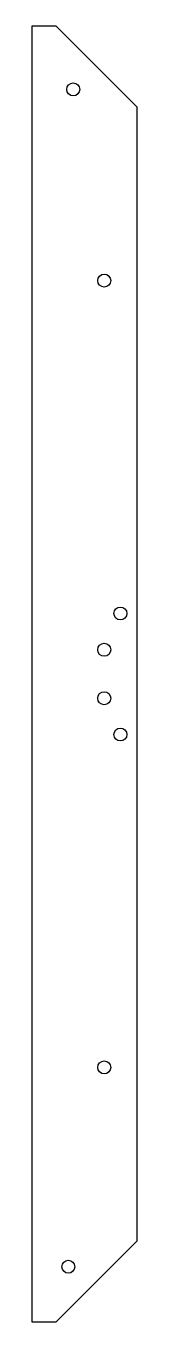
# Model space of a CAD drawing. Header units: millimetres. Extents: x 269 to 295, y -302 to 19.
import ezdxf

# ---------------------------------------------------------------- set-up
doc = ezdxf.new("R2010")
doc.units = ezdxf.units.MM

msp = doc.modelspace()

# ---------------------------------------------------------------- linework, layer by layer
at = {"color": 7, "linetype": 'Continuous', "lineweight": 25}
for p, q in [((269.44, -301.8), (269.44, 19.36)), ((269.44, 19.36), (275.29, 19.36)), ((275.29, 19.36), (295.34, -0.69)), ((295.34, -0.69), (295.34, -281.75)), ((295.34, -281.75), (275.29, -301.8)), ((275.29, -301.8), (269.44, -301.8))]:
    msp.add_line(p, q, dxfattribs=at)
for centre in [(279.6, 3.62), (287.26, -43.74), (291.26, -126.22), (287.26, -135.22), (287.26, -147.22), (291.26, -156.22), (287.26, -238.7), (278.39, -288.08)]:
    msp.add_circle(centre, 1.6, dxfattribs=at)

doc.saveas('drawing.dxf')
